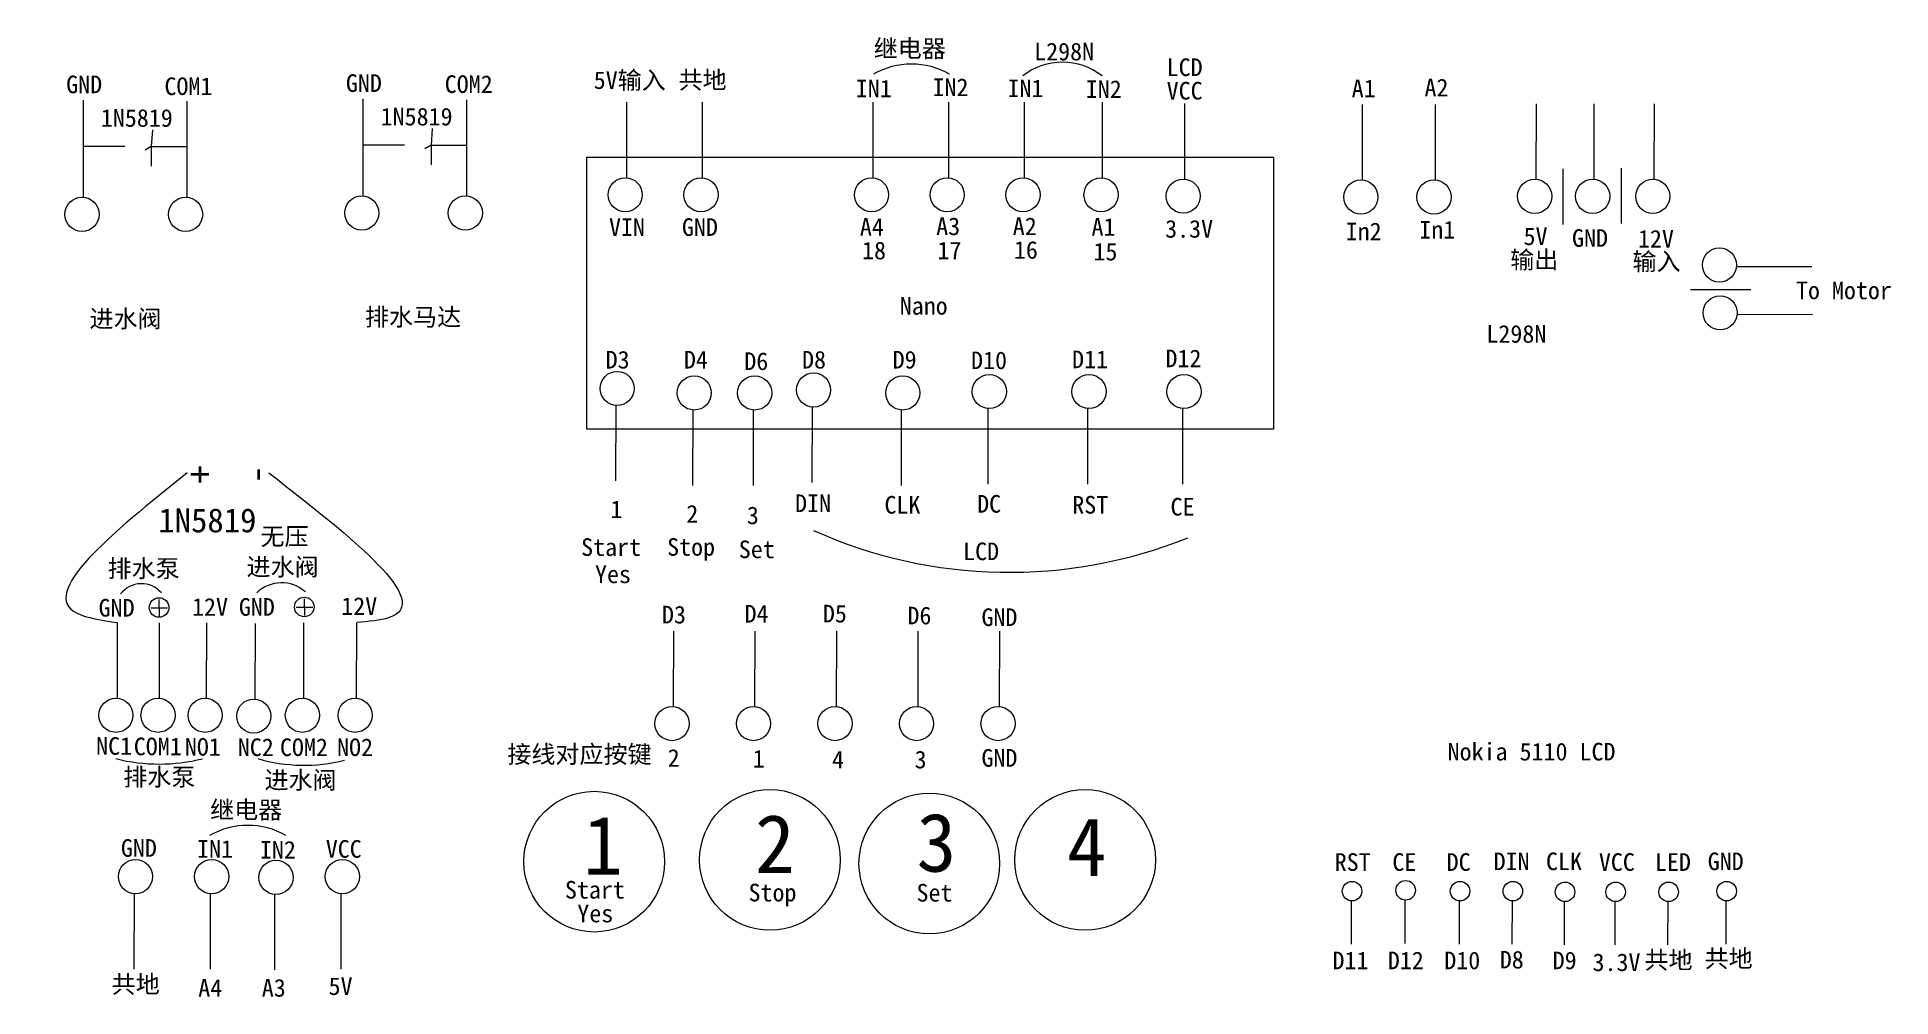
# Model space of a CAD drawing. Header units: inches. Extents: x -698 to 1616, y -650 to 548.
import ezdxf

# ---------------------------------------------------------------- set-up
doc = ezdxf.new("R2010")
doc.units = ezdxf.units.IN
doc.header["$MEASUREMENT"] = 0
doc.layers.get('0').update_dxf_attribs({"lineweight": 0})
doc.layers.add('MiniCADLayer', color=7, linetype='Continuous', lineweight=30)
doc.styles.add('宋体_txtstyle_22.00_0_0', font='SIMSUN.TTC', dxfattribs={"height": 22})
doc.styles.add('宋体_txtstyle_2200.00_0_02200', font='SIMSUN.TTC', dxfattribs={"height": 2200})
doc.styles.add('宋体_txtstyle_30.00_0_0', font='SIMSUN.TTC', dxfattribs={"height": 30})
doc.styles.add('宋体_txtstyle_33.00_0_0', font='SIMSUN.TTC', dxfattribs={"height": 33})
doc.styles.add('宋体_txtstyle_73.00_0_0', font='SIMSUN.TTC', dxfattribs={"height": 73})
doc.styles.add('宋体_txtstyle_7300.00_0_07300', font='SIMSUN.TTC', dxfattribs={"height": 7300})

# ---------------------------------------------------------------- blocks, each defined once
blk = doc.blocks.new('Block  0', base_point=(-489.9, 287.2))
at = {"lineweight": 0, "ltscale": 3}
blk.add_line((-488.1, 261.4), (-488.1, 355.6), dxfattribs=at)
at = {"lineweight": 0}
blk.add_circle((-489.9, 240.1), 21.3, dxfattribs=at)
blk = doc.blocks.new('Block  2', base_point=(235.8, 150.2))
at = {"lineweight": 0, "ltscale": 3}
blk.add_line((234, 176.1), (233.8, 81.8), dxfattribs=at)
at = {"lineweight": 0}
blk.add_circle((235.8, 197.3), 21.3, dxfattribs=at)
blk = doc.blocks.new('输入', base_point=(-532.5, -174.6))
at = {"lineweight": 0, "ltscale": 3}
for p, q in [((-520.5, -152.2), (-520.2, -173.1)), ((-530.6, -162.7), (-509.8, -162.7))]:
    blk.add_line(p, q, dxfattribs=at)
at = {"lineweight": 0}
blk.add_circle((-520.3, -162.4), 12.2, dxfattribs=at)

msp = doc.modelspace()

# ---------------------------------------------------------------- linework, layer by layer
at = {"lineweight": 0}
msp.add_lwpolyline([(-12.1, 398.4), (845.2, 398.4), (845.2, 58.6), (-12.1, 58.6)], close=True, dxfattribs=at)
at = {"layer": 'MiniCADLayer', "color": 7, "lineweight": 0, "ltscale": 12.312692}
for p, q in [((-640.5, 442.4), (-640.5, 469.4)), ((-511.1, 441.3), (-511.1, 468.3)), ((-291.3, 444.1), (-291.3, 471)), ((-161.9, 443), (-161.9, 469.9)), ((-554.5, 432.4), (-555.8, 411.5)), ((-205.3, 434.1), (-206.6, 413.2)), ((-589, 411.5), (-640.5, 411.5)), ((-555.8, 411.5), (-563.4, 407.1)), ((-555.8, 411.5), (-555.8, 386.9)), ((-555.8, 411.5), (-511.3, 411.5)), ((-239.8, 413.2), (-291.3, 413.2)), ((-206.6, 413.2), (-214.2, 408.8)), ((-206.6, 413.2), (-206.6, 388.5)), ((-206.6, 413.2), (-162, 413.2))]:
    msp.add_line(p, q, dxfattribs=at)
at = {"layer": 'MiniCADLayer', "color": 7, "lineweight": 0, "ltscale": 11.39009}
for p, q in [((1206.5, 383.6), (1206.5, 314.1)), ((1279.4, 384.7), (1279.4, 315.3)), ((1366, 233.3), (1441.2, 233.3))]:
    msp.add_line(p, q, dxfattribs=at)
at = {"layer": 'MiniCADLayer', "color": 7, "lineweight": 0, "ltscale": 22.615807}
for centre in [(-2.9, -481), (216.5, -478.8), (610, -478.8), (415.5, -483.3)]:
    msp.add_circle(centre, 87.8, dxfattribs=at)
at = {"layer": 'MiniCADLayer', "color": 7, "lineweight": 0, "ltscale": 7.437605}
for centre, radius, start, end in [((393.2, 418.6), 95.9, 60.2437, 119.7563), ((581.7, 436.8), 80, 51.7979, 128.2021), ((-568.2, -166.8), 32.7, 40.3928, 142.4016), ((-393.2, -177.6), 44.6, 48.2332, 134.1051), ((-435.4, -531.7), 96, 60.2683, 119.7317)]:
    msp.add_arc(centre, radius, start, end, dxfattribs=at)
at = {"layer": 'MiniCADLayer', "color": 7, "lineweight": 0, "ltscale": 11.712368}
msp.add_arc((515.2, 477.4), 597.3, 245.8626, 291.9332, dxfattribs=at)
at = {"layer": 'MiniCADLayer', "color": 7, "lineweight": 0, "ltscale": 7.03393}
for centre, radius, start, end in [((-545.9, -139.8), 219.4, 255.7304, 284.2408), ((-364.9, -154.9), 205.8, 253.6345, 284.1139)]:
    msp.add_arc(centre, radius, start, end, dxfattribs=at)
at = {"layer": 'MiniCADLayer', "color": 7, "lineweight": 0, "ltscale": 9.50841}
for points in [[(-511.2, 4.2), (-648.5, -171), (-598, -182.7)], [(-408.9, 4.2), (-259.6, -176.7), (-299.4, -182.7)]]:
    msp.add_spline(points, degree=3, dxfattribs=at)

# ---------------------------------------------------------------- block references
at = {"ltscale": 3}
for name, p in [('Block  0', (35.9, 398.4)), ('Block  0', (130.4, 398.4)), ('Block  0', (343.4, 398.4)), ('Block  0', (437.9, 398.4)), ('Block  0', (532.4, 398.4)), ('Block  0', (629.9, 398.4)), ('Block  0', (732.5, 396.8)), ('Block  0', (-642.3, 374)), ('Block  0', (-513, 374)), ('Block  0', (-293.1, 375.7)), ('Block  0', (-163.8, 375.7)), ('Block  2', (25.8, 62.5)), ('Block  2', (122, 56.9)), ('Block  2', (197.4, 56.9)), ('Block  2', (271, 60.6)), ('Block  2', (382.3, 56.9)), ('Block  2', (490.4, 58.6)), ('Block  2', (614.9, 58.6)), ('Block  2', (733.4, 58.6)), ('Block  2', (-575.6, -546.8)), ('Block  2', (-480.5, -546.8)), ('Block  2', (-400.2, -547.7)), ('Block  2', (-317.3, -546.8))]:
    msp.add_blockref(name, p, dxfattribs=at)
for name, p, rotation in [('Block  0', (954.4, 395.6), 359.8810358700573), ('Block  0', (1045.7, 395.6), 359.8810358700573), ('Block  0', (1171.4, 396.5), 359.8810358700573), ('Block  0', (1243.7, 396.5), 359.8810358700573), ('Block  0', (1318.8, 396.5), 359.8810358700573), ('Block  0', (1449, 263.6), 269.8810358700572), ('Block  0', (1449.9, 203.9), 269.8810358700572), ('Block  2', (-600, -251.2), 180), ('Block  2', (-547.4, -251.2), 180), ('Block  2', (-488.7, -251.2), 180), ('Block  2', (-427.9, -252.2), 180), ('Block  2', (-367.2, -251.2), 180), ('Block  2', (-301.4, -251.2), 180), ('Block  0', (94.4, -261.6), 359.8810358700573), ('Block  0', (196.1, -261.6), 359.8810358700573), ('Block  0', (297.9, -261.6), 359.8810358700573), ('Block  0', (399.7, -261.6), 359.8810358700573), ('Block  0', (501.4, -261.6), 359.8810358700573)]:
    msp.add_blockref(name, p, dxfattribs=dict(at, rotation=rotation))
at = {"ltscale": 3, "xscale": 0.5732360926488821, "yscale": 0.5732360926488821, "zscale": 0.5732360926488821, "rotation": 179.8810358700573}
for p in [(943.2, -544.8), (1010.1, -543.8), (1078, -544.8), (1144, -544.8), (1209.1, -545.7), (1272.3, -545.7), (1338.4, -545.7), (1410.9, -544.8)]:
    msp.add_blockref('Block  0', p, dxfattribs=at)
at = {"layer": 'MiniCADLayer', "color": 7, "ltscale": 1.955489}
for p in [(-558.3, -176), (-377, -175.3)]:
    msp.add_blockref('输入', p, dxfattribs=at)

# ---------------------------------------------------------------- texts
at = {"layer": 'MiniCADLayer', "color": 7, "lineweight": 0, "ltscale": 7.437605, "char_height": 22, "attachment_point": 1}
for s, insert, style in [('继电器', (346.1, 544.9), '宋体_txtstyle_2200.00_0_02200'), ('L298N', (546.4, 541.1), '宋体_txtstyle_2200.00_0_02200'), ('IN2', (610.8, 494.2), '宋体_txtstyle_22.00_0_0'), ('继电器', (-482.4, -405.3), '宋体_txtstyle_2200.00_0_02200')]:
    msp.add_mtext(s, dxfattribs=dict(at, insert=insert, style=style))
at = {"layer": 'MiniCADLayer', "color": 7, "lineweight": 0, "ltscale": 24.947356, "char_height": 22, "attachment_point": 1}
for s, insert, style in [('LCD', (711.8, 521.5), '宋体_txtstyle_22.00_0_0'), ('5V输入', (-3.5, 505.4), '宋体_txtstyle_2200.00_0_02200'), ('VCC', (711.8, 492.2), '宋体_txtstyle_22.00_0_0'), ('3.3V', (709.9, 319.8), '宋体_txtstyle_22.00_0_0')]:
    msp.add_mtext(s, dxfattribs=dict(at, insert=insert, style=style))
at = {"layer": 'MiniCADLayer', "color": 7, "lineweight": 0, "ltscale": 12.312692, "char_height": 22, "attachment_point": 1, "style": '宋体_txtstyle_2200.00_0_02200'}
for s, insert in [('GND', (-662.1, 500.1)), ('GND', (-312.9, 501.7)), ('1N5819', (-618.8, 458.2)), ('1N5819', (-269.5, 459.9))]:
    msp.add_mtext(s, dxfattribs=dict(at, insert=insert))
at = {"layer": 'MiniCADLayer', "color": 7, "lineweight": 0, "ltscale": 12.931807, "char_height": 22, "attachment_point": 1}
for s, insert, style in [('COM1', (-539.4, 497.8), '宋体_txtstyle_2200.00_0_02200'), ('COM2', (-189.5, 500.4), '宋体_txtstyle_2200.00_0_02200'), ('进水阀', (-633, 207.6), '宋体_txtstyle_2200.00_0_02200'), ('排水马达', (-289, 209.8), '宋体_txtstyle_22.00_0_0')]:
    msp.add_mtext(s, dxfattribs=dict(at, insert=insert, style=style))
at = {"layer": 'MiniCADLayer', "color": 7, "lineweight": 0, "ltscale": 12.833002, "char_height": 22, "attachment_point": 1}
for s, insert, style in [('共地', (102.4, 505.7), '宋体_txtstyle_2200.00_0_02200'), ('Start', (-19.2, -77.4), '宋体_txtstyle_22.00_0_0'), ('Start', (-39.4, -505.1), '宋体_txtstyle_2200.00_0_02200'), ('共地', (-605.3, -622.9), '宋体_txtstyle_2200.00_0_02200')]:
    msp.add_mtext(s, dxfattribs=dict(at, insert=insert, style=style))
at = {"layer": 'MiniCADLayer', "color": 7, "lineweight": 0, "ltscale": 14.458704, "char_height": 22, "attachment_point": 1, "style": '宋体_txtstyle_22.00_0_0'}
for s, insert in [('IN1', (323.7, 495)), ('IN2', (419.5, 496.5)), ('IN1', (513.1, 495.2))]:
    msp.add_mtext(s, dxfattribs=dict(at, insert=insert))
at = {"layer": 'MiniCADLayer', "color": 7, "lineweight": 0, "ltscale": 10.256185, "char_height": 22, "attachment_point": 1}
for s, insert, style in [('A1', (942.8, 495.1), '宋体_txtstyle_22.00_0_0'), ('A2', (1033.7, 496.1), '宋体_txtstyle_22.00_0_0'), ('In2', (935.3, 316.6), '宋体_txtstyle_2200.00_0_02200'), ('In1', (1027.2, 318.7), '宋体_txtstyle_2200.00_0_02200'), ('5V', (1157.4, 310.5), '宋体_txtstyle_2200.00_0_02200'), ('GND', (1217.9, 308.4), '宋体_txtstyle_2200.00_0_02200'), ('12V', (1300.2, 307.4), '宋体_txtstyle_2200.00_0_02200'), ('输出', (1140.8, 281.2), '宋体_txtstyle_2200.00_0_02200'), ('输入', (1293.4, 279.1), '宋体_txtstyle_2200.00_0_02200'), ('12V', (-505, -152.1), '宋体_txtstyle_2200.00_0_02200'), ('12V', (-318.7, -151.1), '宋体_txtstyle_2200.00_0_02200'), ('5V', (-334.5, -625.4), '宋体_txtstyle_2200.00_0_02200')]:
    msp.add_mtext(s, dxfattribs=dict(at, insert=insert, style=style))
at = {"layer": 'MiniCADLayer', "color": 7, "ltscale": 15.171674, "char_height": 22, "attachment_point": 1, "style": '宋体_txtstyle_22.00_0_0'}
for s, insert in [('VIN', (15.6, 321.9)), ('GND', (106.7, 322))]:
    msp.add_mtext(s, dxfattribs=dict(at, insert=insert))
at = {"layer": 'MiniCADLayer', "color": 7, "ltscale": 7.027421, "char_height": 22, "attachment_point": 1}
for s, insert, style in [('A4', (328.8, 322.3), '宋体_txtstyle_2200.00_0_02200'), ('A3', (424.1, 323), '宋体_txtstyle_2200.00_0_02200'), ('A2^M^J', (519.7, 323), '宋体_txtstyle_2200.00_0_02200'), ('A1', (618, 322.3), '宋体_txtstyle_2200.00_0_02200'), ('18', (331.5, 292.8), '宋体_txtstyle_2200.00_0_02200'), ('17', (425.7, 292.8), '宋体_txtstyle_2200.00_0_02200'), ('16', (521.1, 293.5), '宋体_txtstyle_2200.00_0_02200'), ('15', (620.4, 291.4), '宋体_txtstyle_2200.00_0_02200'), ('D3', (11.4, 156.5), '宋体_txtstyle_22.00_0_0'), ('D4', (109.1, 156.5), '宋体_txtstyle_22.00_0_0'), ('D6', (184.5, 154.6), '宋体_txtstyle_22.00_0_0'), ('D8', (256.6, 156.5), '宋体_txtstyle_22.00_0_0'), ('D9', (369.7, 156.5), '宋体_txtstyle_22.00_0_0'), ('D10', (467.6, 155.7), '宋体_txtstyle_22.00_0_0'), ('D11', (593.7, 156.9), '宋体_txtstyle_22.00_0_0'), ('D12', (710.3, 158.1), '宋体_txtstyle_22.00_0_0'), ('A4', (-497.2, -627.5), '宋体_txtstyle_22.00_0_0'), ('A3', (-417.9, -627.5), '宋体_txtstyle_22.00_0_0')]:
    msp.add_mtext(s, dxfattribs=dict(at, insert=insert, style=style))
at = {"layer": 'MiniCADLayer', "color": 7, "lineweight": 0, "ltscale": 9.041821, "char_height": 22, "attachment_point": 1, "style": '宋体_txtstyle_2200.00_0_02200'}
for s, insert in [('To Motor', (1497.5, 243)), ('L298N', (1111, 188.7))]:
    msp.add_mtext(s, dxfattribs=dict(at, insert=insert))
at = {"layer": 'MiniCADLayer', "color": 7, "lineweight": 0, "ltscale": 41.860281, "insert": (378.6, 223.7), "char_height": 22, "attachment_point": 1, "style": '宋体_txtstyle_2200.00_0_02200'}
msp.add_mtext('Nano', dxfattribs=at)
at = {"layer": 'MiniCADLayer', "color": 7, "ltscale": 6.570103, "char_height": 33, "attachment_point": 1, "rotation": 270, "style": '宋体_txtstyle_33.00_0_0'}
for s, insert in [('+', (-478.7, 13.5)), ('-', (-401.6, 13.4))]:
    msp.add_mtext(s, dxfattribs=dict(at, insert=insert))
at = {"layer": 'MiniCADLayer', "color": 7, "ltscale": 11.712368, "char_height": 22, "attachment_point": 1}
for s, insert, style in [('DIN', (247.9, -22.7), '宋体_txtstyle_2200.00_0_02200'), ('DC', (475.2, -23.4), '宋体_txtstyle_2200.00_0_02200'), ('2', (112.1, -35.9), '宋体_txtstyle_22.00_0_0'), ('CLK', (359.5, -24.6), '宋体_txtstyle_2200.00_0_02200'), ('RST', (594, -24.6), '宋体_txtstyle_2200.00_0_02200'), ('CE', (716.6, -27), '宋体_txtstyle_2200.00_0_02200'), ('LCD', (457.7, -82.7), '宋体_txtstyle_2200.00_0_02200')]:
    msp.add_mtext(s, dxfattribs=dict(at, insert=insert, style=style))
at = {"layer": 'MiniCADLayer', "color": 7, "lineweight": 40, "ltscale": 11.254856, "insert": (-547, -40), "char_height": 30, "attachment_point": 1, "style": '宋体_txtstyle_30.00_0_0'}
msp.add_mtext('1N5819', dxfattribs=at)
at = {"layer": 'MiniCADLayer', "color": 7, "lineweight": 0, "ltscale": 15.721066, "insert": (17.5, -30.2), "char_height": 22, "attachment_point": 1, "style": '宋体_txtstyle_2200.00_0_02200'}
msp.add_mtext('1', dxfattribs=at)
at = {"layer": 'MiniCADLayer', "color": 7, "lineweight": 0, "ltscale": 12.136492, "char_height": 22, "attachment_point": 1}
for s, insert, style in [('3', (187.7, -37.8), '宋体_txtstyle_2200.00_0_02200'), ('Set', (177.6, -80.2), '宋体_txtstyle_22.00_0_0'), ('Set', (399.5, -508.8), '宋体_txtstyle_22.00_0_0')]:
    msp.add_mtext(s, dxfattribs=dict(at, insert=insert, style=style))
at = {"layer": 'MiniCADLayer', "color": 7, "lineweight": 0, "ltscale": 10.050769, "char_height": 22, "attachment_point": 1}
for s, insert, style in [('无压^M^J', (-419.5, -64), '宋体_txtstyle_22.00_0_0'), ('排水泵', (-610.4, -104.1), '宋体_txtstyle_22.00_0_0'), ('进水阀', (-436.9, -102.1), '宋体_txtstyle_2200.00_0_02200')]:
    msp.add_mtext(s, dxfattribs=dict(at, insert=insert, style=style))
at = {"layer": 'MiniCADLayer', "color": 7, "lineweight": 0, "ltscale": 3.851818, "char_height": 22, "attachment_point": 1, "style": '宋体_txtstyle_2200.00_0_02200'}
for insert in [(88.2, -77.2), (189.8, -508.6)]:
    msp.add_mtext('Stop', dxfattribs=dict(at, insert=insert))
at = {"layer": 'MiniCADLayer', "color": 7, "ltscale": 18.478234, "char_height": 22, "attachment_point": 1, "style": '宋体_txtstyle_2200.00_0_02200'}
for insert in [(-1.9, -111.3), (-24, -534.7)]:
    msp.add_mtext('Yes', dxfattribs=dict(at, insert=insert))
at = {"layer": 'MiniCADLayer', "color": 7, "lineweight": 0, "ltscale": 11.477786, "char_height": 22, "attachment_point": 1}
for s, insert, style in [('GND', (-621.6, -153.1), '宋体_txtstyle_2200.00_0_02200'), ('GND', (-446.5, -152.1), '宋体_txtstyle_2200.00_0_02200'), ('NC1', (-624.7, -325.6), '宋体_txtstyle_22.00_0_0'), ('COM1', (-577.7, -326.2), '宋体_txtstyle_2200.00_0_02200'), ('NO1', (-513.9, -326.7), '宋体_txtstyle_2200.00_0_02200'), ('NC2', (-447.8, -327.2), '宋体_txtstyle_22.00_0_0'), ('COM2', (-395.2, -327.2), '宋体_txtstyle_2200.00_0_02200'), ('NO2', (-323.9, -327.2), '宋体_txtstyle_2200.00_0_02200'), ('GND', (-593.8, -452.9), '宋体_txtstyle_2200.00_0_02200'), ('IN1', (-498.7, -454.1), '宋体_txtstyle_2200.00_0_02200'), ('IN2', (-420.2, -455.2), '宋体_txtstyle_2200.00_0_02200'), ('VCC', (-338, -454.1), '宋体_txtstyle_2200.00_0_02200')]:
    msp.add_mtext(s, dxfattribs=dict(at, insert=insert, style=style))
at = {"layer": 'MiniCADLayer', "color": 7, "lineweight": 0, "ltscale": 10.771894, "attachment_point": 1}
for s, insert, char_height, style in [('D3', (81.7, -161.7), 22, '宋体_txtstyle_22.00_0_0'), ('D4', (184.8, -160.6), 22, '宋体_txtstyle_22.00_0_0'), ('D5', (282.6, -160.4), 22, '宋体_txtstyle_22.00_0_0'), ('D6', (388.2, -162.8), 22, '宋体_txtstyle_22.00_0_0'), ('GND', (480.6, -164.9), 22, '宋体_txtstyle_2200.00_0_02200'), ('接线对应按键', (-111.3, -335.9), 22, '宋体_txtstyle_2200.00_0_02200'), ('2', (88.9, -340.5), 22, '宋体_txtstyle_2200.00_0_02200'), ('1', (195, -341.6), 22, '宋体_txtstyle_2200.00_0_02200'), ('4', (294, -342.6), 22, '宋体_txtstyle_2200.00_0_02200'), ('3', (397.1, -342.6), 22, '宋体_txtstyle_2200.00_0_02200'), ('GND', (480.6, -340.5), 22, '宋体_txtstyle_2200.00_0_02200'), ('2', (197.8, -422.3), 73, '宋体_txtstyle_7300.00_0_07300'), ('3', (399.6, -420.5), 73, '宋体_txtstyle_7300.00_0_07300'), ('4', (587.3, -426), 73, '宋体_txtstyle_7300.00_0_07300')]:
    msp.add_mtext(s, dxfattribs=dict(at, insert=insert, char_height=char_height, style=style))
at = {"layer": 'MiniCADLayer', "color": 7, "lineweight": 0, "ltscale": 9.297655, "char_height": 22, "attachment_point": 1}
for s, insert, style in [('Nokia 5110 LCD', (1062.6, -332.7), '宋体_txtstyle_2200.00_0_02200'), ('RST', (921.6, -470.5), '宋体_txtstyle_2200.00_0_02200'), ('CE', (993.6, -470.5), '宋体_txtstyle_2200.00_0_02200'), ('DC', (1061.4, -470.5), '宋体_txtstyle_2200.00_0_02200'), ('DIN', (1120, -469.6), '宋体_txtstyle_2200.00_0_02200'), ('CLK', (1185.4, -469.6), '宋体_txtstyle_2200.00_0_02200'), ('VCC', (1251.4, -470.5), '宋体_txtstyle_2200.00_0_02200'), ('LED', (1321.4, -470.5), '宋体_txtstyle_2200.00_0_02200'), ('GND', (1387.3, -469.6), '宋体_txtstyle_2200.00_0_02200'), ('D11^M^J', (918.8, -593.3), '宋体_txtstyle_2200.00_0_02200'), ('D12', (987.9, -593.3), '宋体_txtstyle_2200.00_0_02200'), ('D10', (1058.4, -593.3), '宋体_txtstyle_2200.00_0_02200'), ('D8^M^J', (1127.7, -592.3), '宋体_txtstyle_2200.00_0_02200'), ('D9', (1193.7, -593.3), '宋体_txtstyle_2200.00_0_02200'), ('3.3V', (1243.5, -595.6), '宋体_txtstyle_22.00_0_0'), ('共地', (1308.3, -592.7), '宋体_txtstyle_22.00_0_0'), ('共地', (1383.4, -590.8), '宋体_txtstyle_2200.00_0_02200')]:
    msp.add_mtext(s, dxfattribs=dict(at, insert=insert, style=style))
at = {"layer": 'MiniCADLayer', "color": 7, "lineweight": 0, "ltscale": 7.03393, "char_height": 22, "attachment_point": 1, "style": '宋体_txtstyle_22.00_0_0'}
for s, insert in [('排水泵', (-590.8, -364.3)), ('进水阀', (-414.5, -368.2))]:
    msp.add_mtext(s, dxfattribs=dict(at, insert=insert))
at = {"layer": 'MiniCADLayer', "color": 7, "lineweight": 0, "ltscale": 22.615807, "insert": (-16.8, -424.2), "char_height": 73, "attachment_point": 1, "style": '宋体_txtstyle_73.00_0_0'}
msp.add_mtext('1', dxfattribs=at)

doc.saveas('drawing.dxf')
